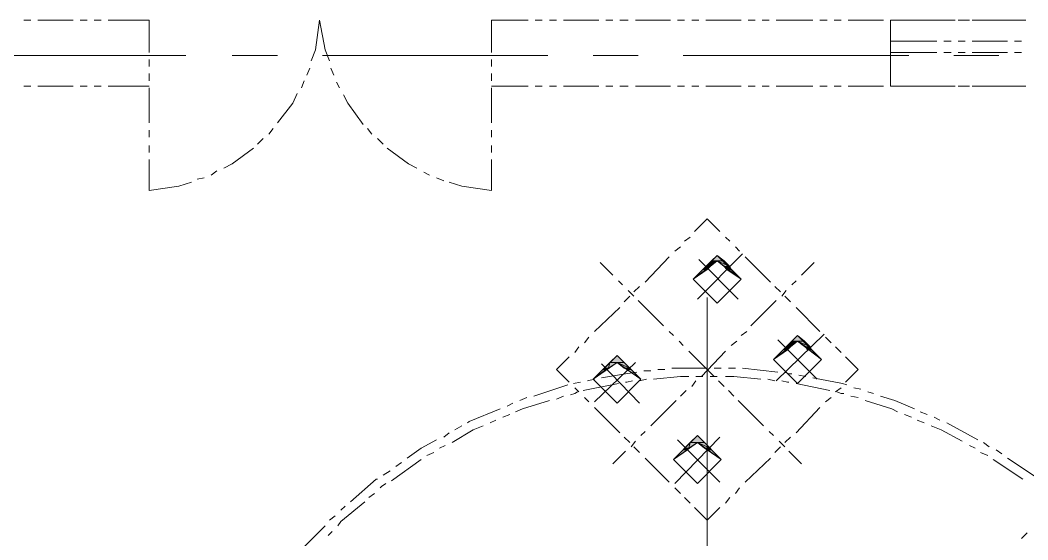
# Model space of a CAD drawing. Header units: millimetres. Extents: x 29 to 95071, y 20 to 67221.
# Drawn here: x 44611 to 48155, y 50477 to 52306 of the extents above; entities that cross this region are included whole.
import ezdxf

# ---------------------------------------------------------------- set-up
doc = ezdxf.new("R2010")
doc.units = ezdxf.units.MM

msp = doc.modelspace()

# ---------------------------------------------------------------- hatches: boundary and pattern name
h = msp.add_hatch(color=7)
h.paths.add_polyline_path([(47061.7, 51458.8), (47041.9, 51458.8), (47036.9, 51438.9)])
h.paths.add_polyline_path([(47041.9, 51458.8), (47036.9, 51438.9), (47022.1, 51438.9)])
h = msp.add_hatch(color=7)
h.dxf.hatch_style = 2
h.paths.add_polyline_path([(47061.7, 51478.6), (47086.5, 51458.8), (47041.9, 51458.8)])
h = msp.add_hatch(color=7)
h.paths.add_polyline_path([(47086.5, 51458.8), (47061.7, 51458.8), (47106.3, 51438.9)])
h.paths.add_polyline_path([(47061.7, 51458.8), (47106.3, 51438.9), (47086.5, 51438.9)])
h = msp.add_hatch(color=7)
h.dxf.hatch_style = 2
h.paths.add_polyline_path([(47012.2, 51429), (47027, 51429), (46977.5, 51394.3)])
h = msp.add_hatch(color=7)
h.paths.add_polyline_path([(47036.9, 51438.9), (47022.1, 51438.9), (47027, 51429)])
h.paths.add_polyline_path([(47022.1, 51438.9), (47027, 51429), (47012.2, 51429)])
h = msp.add_hatch(color=7)
h.paths.add_polyline_path([(47101.4, 51429), (47096.4, 51429)])
h.paths.add_polyline_path([(47101.4, 51429), (47096.4, 51429), (47086.5, 51438.9)])
h = msp.add_hatch(color=7)
h.dxf.hatch_style = 2
h.paths.add_polyline_path([(47086.5, 51438.9), (47106.3, 51438.9), (47101.4, 51429)])
h = msp.add_hatch(color=7)
h.paths.add_polyline_path([(47101.4, 51429), (47096.4, 51429), (47111.3, 51429)])
h.paths.add_polyline_path([(47096.4, 51429), (47111.3, 51429), (47146, 51394.3)])
h = msp.add_hatch(color=7)
h.dxf.hatch_style = 2
h.paths.add_polyline_path([(47106.3, 51438.9), (47111.3, 51429), (47101.4, 51429)])
h = msp.add_hatch(color=7)
h.paths.add_polyline_path([(47344.3, 51176.2), (47324.4, 51176.2), (47319.5, 51156.4)])
h.paths.add_polyline_path([(47324.4, 51176.2), (47319.5, 51156.4), (47304.6, 51156.4)])
h = msp.add_hatch(color=7)
h.dxf.hatch_style = 2
h.paths.add_polyline_path([(47344.3, 51196.1), (47369, 51176.2), (47324.4, 51176.2)])
h = msp.add_hatch(color=7)
h.paths.add_polyline_path([(47369, 51176.2), (47344.3, 51176.2), (47388.9, 51156.4)])
h.paths.add_polyline_path([(47344.3, 51176.2), (47388.9, 51156.4), (47374, 51156.4)])
h = msp.add_hatch(color=7)
h.dxf.hatch_style = 2
h.paths.add_polyline_path([(47294.7, 51146.5), (47309.6, 51146.5), (47260, 51111.8)])
h = msp.add_hatch(color=7)
h.paths.add_polyline_path([(47309.6, 51146.5), (47299.6, 51146.5)])
h.paths.add_polyline_path([(47299.6, 51146.5), (47309.6, 51146.5), (47294.7, 51146.5)])
h = msp.add_hatch(color=7)
h.paths.add_polyline_path([(47319.5, 51156.4), (47304.6, 51156.4), (47309.6, 51146.5)])
h.paths.add_polyline_path([(47304.6, 51156.4), (47309.6, 51146.5), (47299.6, 51146.5)])
h = msp.add_hatch(color=7)
h.paths.add_polyline_path([(47383.9, 51146.5), (47378.9, 51146.5)])
h.paths.add_polyline_path([(47383.9, 51146.5), (47378.9, 51146.5), (47374, 51156.4)])
h = msp.add_hatch(color=7)
h.dxf.hatch_style = 2
h.paths.add_polyline_path([(47374, 51156.4), (47388.9, 51156.4), (47383.9, 51146.5)])
h = msp.add_hatch(color=7)
h.dxf.hatch_style = 2
h.paths.add_polyline_path([(47388.9, 51156.4), (47393.8, 51146.5), (47383.9, 51146.5)])
h = msp.add_hatch(color=7)
h.paths.add_polyline_path([(47393.8, 51146.5), (47383.9, 51146.5)])
h.paths.add_polyline_path([(47393.8, 51146.5), (47383.9, 51146.5)])
h.paths.add_polyline_path([(47383.9, 51146.5), (47393.8, 51146.5), (47428.5, 51111.8)])
h = msp.add_hatch(color=7)
h.dxf.hatch_style = 2
h.paths.add_polyline_path([(46709.8, 51126.7), (46734.6, 51101.9), (46685, 51101.9)])
h = msp.add_hatch(color=7)
h.dxf.hatch_style = 2
h.paths.add_polyline_path([(46660.3, 51077.1), (46670.2, 51077.1), (46625.6, 51042.4)])
h = msp.add_hatch(color=7)
h.paths.add_polyline_path([(46680.1, 51082.1), (46665.2, 51082.1), (46675.1, 51077.1)])
h.paths.add_polyline_path([(46665.2, 51082.1), (46675.1, 51077.1), (46660.3, 51077.1)])
h = msp.add_hatch(color=7)
h.paths.add_polyline_path([(46670.2, 51077.1), (46660.3, 51077.1)])
h.paths.add_polyline_path([(46670.2, 51077.1), (46660.3, 51077.1), (46675.1, 51077.1)])
h = msp.add_hatch(color=7)
h.paths.add_polyline_path([(46709.8, 51101.9), (46685, 51101.9), (46680.1, 51082.1)])
h.paths.add_polyline_path([(46685, 51101.9), (46680.1, 51082.1), (46665.2, 51082.1)])
h = msp.add_hatch(color=7)
h.paths.add_polyline_path([(46734.6, 51101.9), (46709.8, 51101.9), (46754.4, 51082.1)])
h.paths.add_polyline_path([(46709.8, 51101.9), (46754.4, 51082.1), (46734.6, 51082.1)])
h = msp.add_hatch(color=7)
h.paths.add_polyline_path([(46754.4, 51082.1), (46734.6, 51082.1), (46744.5, 51077.1)])
h.paths.add_polyline_path([(46734.6, 51082.1), (46744.5, 51077.1)])
h = msp.add_hatch(color=7)
h.dxf.hatch_style = 2
h.paths.add_polyline_path([(46754.4, 51082.1), (46759.4, 51077.1), (46744.5, 51077.1)])
h = msp.add_hatch(color=7)
h.paths.add_polyline_path([(46759.4, 51077.1), (46744.5, 51077.1)])
h.paths.add_polyline_path([(46759.4, 51077.1), (46744.5, 51077.1)])
h.paths.add_polyline_path([(46744.5, 51077.1), (46759.4, 51077.1), (46794.1, 51042.4)])
h = msp.add_hatch(color=7)
h.dxf.hatch_style = 2
h.paths.add_polyline_path([(46992.3, 50844.1), (47017.1, 50819.4), (46967.6, 50819.4)])
h = msp.add_hatch(color=7)
h.dxf.hatch_style = 2
h.paths.add_polyline_path([(46942.8, 50794.6), (46957.6, 50794.6), (46908.1, 50759.9)])
h = msp.add_hatch(color=7)
h.paths.add_polyline_path([(46962.6, 50799.5), (46947.7, 50799.5), (46957.6, 50794.6)])
h.paths.add_polyline_path([(46947.7, 50799.5), (46957.6, 50794.6), (46942.8, 50794.6)])
h = msp.add_hatch(color=7)
h.paths.add_polyline_path([(46992.3, 50819.4), (46967.6, 50819.4), (46962.6, 50799.5)])
h.paths.add_polyline_path([(46967.6, 50819.4), (46962.6, 50799.5), (46947.7, 50799.5)])
h = msp.add_hatch(color=7)
h.paths.add_polyline_path([(47017.1, 50819.4), (46992.3, 50819.4), (47036.9, 50799.5)])
h.paths.add_polyline_path([(46992.3, 50819.4), (47036.9, 50799.5), (47017.1, 50799.5)])
h = msp.add_hatch(color=7)
h.paths.add_polyline_path([(47036.9, 50799.5), (47017.1, 50799.5), (47027, 50794.6)])
h.paths.add_polyline_path([(47017.1, 50799.5), (47027, 50794.6)])
h = msp.add_hatch(color=7)
h.dxf.hatch_style = 2
h.paths.add_polyline_path([(47036.9, 50799.5), (47041.9, 50794.6), (47027, 50794.6)])
h = msp.add_hatch(color=7)
h.paths.add_polyline_path([(47041.9, 50794.6), (47027, 50794.6)])
h.paths.add_polyline_path([(47041.9, 50794.6), (47027, 50794.6)])
h.paths.add_polyline_path([(47027, 50794.6), (47041.9, 50794.6), (47076.6, 50759.9)])

# ---------------------------------------------------------------- linework, layer by layer
at = {"color": 7, "lineweight": 0}
for points in [[(44647.9, 52306.3), (44623.1, 52306.3)], [(44796.6, 52306.3), (44672.7, 52306.3)], [(44846.2, 52306.3), (44821.4, 52306.3)], [(44895.7, 52306.3), (44870.9, 52306.3)], [(45064.2, 52306.3), (44920.5, 52306.3)], [(45064.2, 52306.3), (45064.2, 52192.3)], [(45634.2, 52162.6), (45649.1, 52202.2), (45664, 52306.3)], [(45664, 52306.3), (45683.8, 52202.2), (45698.7, 52162.6)], [(46397.6, 52306.3), (46268.7, 52306.3)], [(46268.7, 52306.3), (46268.7, 52192.3)], [(46447.1, 52306.3), (46422.3, 52306.3)], [(46496.7, 52306.3), (46471.9, 52306.3)], [(46645.4, 52306.3), (46521.5, 52306.3)], [(46694.9, 52306.3), (46670.2, 52306.3)], [(46749.5, 52306.3), (46719.7, 52306.3)], [(46898.2, 52306.3), (46774.3, 52306.3)], [(46947.7, 52306.3), (46922.9, 52306.3)], [(46997.3, 52306.3), (46972.5, 52306.3)], [(47146, 52306.3), (47022.1, 52306.3)], [(47195.6, 52306.3), (47170.8, 52306.3)], [(47245.1, 52306.3), (47220.3, 52306.3)], [(47398.8, 52306.3), (47269.9, 52306.3)], [(47448.3, 52306.3), (47423.6, 52306.3)], [(47497.9, 52306.3), (47473.1, 52306.3)], [(47646.6, 52306.3), (47522.7, 52306.3)], [(47696.2, 52306.3), (47671.4, 52306.3)], [(47835, 52306.3), (47671.4, 52306.3), (47671.4, 52073.4)], [(47745.7, 52306.3), (47721, 52306.3)], [(47899.4, 52306.3), (47770.5, 52306.3)], [(47884.5, 52306.3), (47859.7, 52306.3)], [(47934.1, 52306.3), (47909.3, 52306.3)], [(47949, 52306.3), (47924.2, 52306.3)], [(48082.8, 52306.3), (47958.9, 52306.3)], [(47998.5, 52306.3), (47973.7, 52306.3)], [(48147.2, 52306.3), (48023.3, 52306.3)], [(48132.3, 52306.3), (48107.6, 52306.3)], [(47835, 52232), (47671.4, 52232)], [(47884.5, 52232), (47859.7, 52232)], [(47934.1, 52232), (47909.3, 52232)], [(48082.8, 52232), (47958.9, 52232)], [(48132.3, 52232), (48107.6, 52232)], [(44400.1, 52182.4), (45193.1, 52182.4)], [(45064.2, 52167.5), (45064.2, 52142.8)], [(45356.7, 52182.4), (45515.3, 52182.4)], [(45673.9, 52182.4), (46466.9, 52182.4)], [(46268.7, 52167.5), (46268.7, 52142.8)], [(46625.6, 52182.4), (46784.2, 52182.4)], [(46942.8, 52182.4), (47735.8, 52182.4)], [(47835, 52192.3), (47671.4, 52192.3)], [(47884.5, 52192.3), (47859.7, 52192.3)], [(47894.4, 52182.4), (48053, 52182.4)], [(47934.1, 52192.3), (47909.3, 52192.3)], [(48082.8, 52192.3), (47958.9, 52192.3)], [(48132.3, 52192.3), (48107.6, 52192.3)], [(45619.4, 52113), (45629.3, 52137.8)], [(45703.6, 52137.8), (45713.6, 52113)], [(45064.2, 52118), (45064.2, 52093.2)], [(46268.7, 52118), (46268.7, 52093.2)], [(44647.9, 52073.4), (44623.1, 52073.4)], [(44796.6, 52073.4), (44672.7, 52073.4)], [(44846.2, 52073.4), (44821.4, 52073.4)], [(44895.7, 52073.4), (44870.9, 52073.4)], [(45064.2, 52073.4), (44920.5, 52073.4)], [(45064.2, 52068.4), (45064.2, 51944.5)], [(45599.6, 52068.4), (45609.5, 52093.2)], [(45723.5, 52088.2), (45733.4, 52068.4)], [(46397.6, 52073.4), (46268.7, 52073.4)], [(46268.7, 52068.4), (46268.7, 51944.5)], [(46447.1, 52073.4), (46422.3, 52073.4)], [(46496.7, 52073.4), (46471.9, 52073.4)], [(46645.4, 52073.4), (46521.5, 52073.4)], [(46694.9, 52073.4), (46670.2, 52073.4)], [(46749.5, 52073.4), (46719.7, 52073.4)], [(46898.2, 52073.4), (46774.3, 52073.4)], [(46947.7, 52073.4), (46922.9, 52073.4)], [(46997.3, 52073.4), (46972.5, 52073.4)], [(47146, 52073.4), (47022.1, 52073.4)], [(47195.6, 52073.4), (47170.8, 52073.4)], [(47245.1, 52073.4), (47220.3, 52073.4)], [(47398.8, 52073.4), (47269.9, 52073.4)], [(47448.3, 52073.4), (47423.6, 52073.4)], [(47497.9, 52073.4), (47473.1, 52073.4)], [(47646.6, 52073.4), (47522.7, 52073.4)], [(47696.2, 52073.4), (47671.4, 52073.4)], [(47835, 52073.4), (47671.4, 52073.4)], [(47745.7, 52073.4), (47721, 52073.4)], [(47899.4, 52073.4), (47770.5, 52073.4)], [(47884.5, 52073.4), (47859.7, 52073.4)], [(47934.1, 52073.4), (47909.3, 52073.4)], [(47949, 52073.4), (47924.2, 52073.4)], [(48082.8, 52073.4), (47958.9, 52073.4)], [(47998.5, 52073.4), (47973.7, 52073.4)], [(48147.2, 52073.4), (48023.3, 52073.4)], [(48132.3, 52073.4), (48107.6, 52073.4)], [(45515.3, 51944.5), (45569.8, 52013.9), (45584.7, 52048.6)], [(45748.2, 52043.6), (45763.1, 52013.9), (45817.6, 51939.5)], [(45064.2, 51919.7), (45064.2, 51894.9)], [(45485.6, 51904.8), (45500.4, 51924.7)], [(45832.5, 51924.7), (45847.4, 51904.8)], [(46268.7, 51919.7), (46268.7, 51894.9)], [(45445.9, 51870.1), (45465.7, 51890)], [(45867.2, 51890), (45887, 51870.1)], [(45064.2, 51865.2), (45064.2, 51840.4)], [(45326.9, 51785.9), (45356.7, 51800.8), (45431, 51855.3)], [(45901.9, 51855.3), (45976.2, 51800.8), (46006, 51785.9)], [(46268.7, 51865.2), (46268.7, 51840.4)], [(45064.2, 51815.6), (45064.2, 51706.6)], [(46268.7, 51815.6), (46268.7, 51706.6)], [(45232.8, 51746.2), (45257.5, 51751.2)], [(45282.3, 51761.1), (45302.2, 51776)], [(46030.8, 51771), (46050.6, 51761.1)], [(46075.4, 51751.2), (46100.2, 51741.3)], [(45064.2, 51706.6), (45168.3, 51721.5), (45212.9, 51736.3)], [(46120, 51736.3), (46164.6, 51721.5), (46268.7, 51706.6)], [(46982.4, 51562.8), (47027, 51607.5)], [(47071.6, 51562.8), (47027, 51607.5)], [(46947.7, 51528.1), (46967.6, 51543)], [(47106.3, 51528.1), (47091.5, 51543)], [(46913, 51493.5), (46932.9, 51508.3)], [(47141, 51493.5), (47126.2, 51508.3)], [(46808.9, 51384.4), (46893.2, 51473.6)], [(47061.7, 51478.6), (46977.5, 51394.3), (47061.7, 51458.8)], [(47150.9, 51483.5), (46992.3, 51324.9)], [(46997.3, 51463.7), (47136.1, 51324.9)], [(47146, 51394.3), (47061.7, 51478.6)], [(47061.7, 51458.8), (47146, 51394.3)], [(47250.1, 51384.4), (47160.9, 51473.6)], [(46694.9, 51409.2), (46650.3, 51453.8)], [(47359.1, 51409.2), (47403.7, 51453.8)], [(46729.6, 51374.5), (46714.8, 51389.4)], [(47061.7, 51310.1), (46977.5, 51394.3)], [(47146, 51394.3), (47061.7, 51310.1)], [(47324.4, 51374.5), (47339.3, 51389.4)], [(46769.3, 51334.8), (46749.5, 51354.7)], [(46769.3, 51349.7), (46789.1, 51369.5)], [(47284.8, 51349.7), (47264.9, 51369.5)], [(47289.7, 51334.8), (47304.6, 51354.7)], [(46734.6, 51315), (46754.4, 51334.8)], [(46873.4, 51230.8), (46784.2, 51320)], [(47027, 49044.9), (47027, 51329.9)], [(47180.7, 51230.8), (47269.9, 51320)], [(47319.5, 51315), (47299.6, 51334.8)], [(46630.5, 51210.9), (46719.7, 51295.2)], [(47423.6, 51210.9), (47339.3, 51295.2)], [(46908.1, 51196.1), (46893.2, 51210.9)], [(47146, 51196.1), (47165.8, 51210.9)], [(46595.8, 51171.3), (46610.7, 51191.1)], [(46942.8, 51161.4), (46927.9, 51176.2)], [(47111.3, 51161.4), (47131.1, 51176.2)], [(47344.3, 51196.1), (47260, 51111.8), (47344.3, 51176.2)], [(47438.4, 51201), (47269.9, 51037.4)], [(47413.6, 51042.4), (47274.9, 51181.2)], [(47344.3, 51176.2), (47428.5, 51111.8), (47344.3, 51196.1)], [(47463.2, 51171.3), (47443.4, 51191.1)], [(46561.1, 51136.6), (46576, 51156.4)], [(47051.8, 51052.3), (46962.6, 51141.5)], [(47007.2, 51052.3), (47091.5, 51141.5)], [(47497.9, 51136.6), (47478.1, 51156.4)], [(46496.7, 51077.1), (46541.3, 51121.7)], [(46709.8, 51126.7), (46625.6, 51042.4), (46709.8, 51101.9)], [(46794.1, 51042.4), (46709.8, 51126.7)], [(47344.3, 51027.5), (47260, 51111.8)], [(47428.5, 51111.8), (47344.3, 51027.5)], [(47557.4, 51077.1), (47512.8, 51121.7)], [(46541.3, 51032.5), (46496.7, 51077.1)], [(46774.3, 51101.9), (46630.5, 50963.1)], [(46789.1, 50958.1), (46655.3, 51096.9)], [(46709.8, 51101.9), (46794.1, 51042.4), (46709.8, 50958.1)], [(46828.8, 51072.1), (46804, 51072.1)], [(46878.3, 51077.1), (46853.6, 51077.1)], [(47027, 51082.1), (46932.9, 51082.1), (46903.1, 51082.1)], [(47076.6, 51082.1), (47051.8, 51082.1)], [(47126.2, 51082.1), (47101.4, 51082.1)], [(47274.9, 51067.2), (47150.9, 51082.1)], [(47512.8, 51032.5), (47557.4, 51077.1)], [(46630.5, 51042.4), (46605.7, 51037.4)], [(46709.8, 50958.1), (46625.6, 51042.4)], [(46779.2, 51067.2), (46739.6, 51062.2), (46655.3, 51047.4)], [(46764.3, 51037.4), (46744.5, 51032.5), (46739.6, 51032.5)], [(46813.9, 51042.4), (46789.1, 51037.4)], [(46962.6, 51052.3), (46932.9, 51052.3), (46838.7, 51042.4)], [(46972.5, 51017.6), (46987.4, 51037.4)], [(47012.2, 51052.3), (46987.4, 51052.3)], [(47061.7, 51052.3), (47036.9, 51052.3)], [(47086.5, 51017.6), (47066.7, 51037.4)], [(47215.4, 51042.4), (47121.2, 51052.3), (47091.5, 51052.3)], [(47264.9, 51037.4), (47240.2, 51042.4)], [(47314.5, 51032.5), (47309.6, 51032.5), (47289.7, 51037.4)], [(47324.4, 51062.2), (47314.5, 51062.2), (47299.6, 51067.2)], [(47374, 51052.3), (47349.2, 51057.3)], [(47517.7, 51022.6), (47502.9, 51027.5), (47398.8, 51047.4)], [(46536.3, 51022.6), (46417.4, 50982.9)], [(46571, 50997.8), (46561.1, 50992.8), (46546.3, 50987.9)], [(46580.9, 51032.5), (46556.2, 51027.5)], [(46576, 50997.8), (46561.1, 51012.7)], [(46714.8, 51027.5), (46590.9, 51002.8)], [(46932.9, 50982.9), (46952.7, 51002.8)], [(47121.2, 50982.9), (47101.4, 51002.8)], [(47458.3, 51002.8), (47339.3, 51027.5)], [(47478.1, 50997.8), (47497.9, 51012.7)], [(47507.8, 50992.8), (47497.9, 50992.8), (47483, 50997.8)], [(47567.3, 51007.7), (47542.5, 51012.7)], [(47611.9, 50992.8), (47592.1, 50997.8)], [(46471.9, 50968.1), (46377.7, 50938.3), (46352.9, 50928.4)], [(46392.6, 50978), (46367.8, 50968.1)], [(46521.5, 50982.9), (46496.7, 50973)], [(46610.7, 50963.1), (46595.8, 50978)], [(46828.8, 50878.8), (46918, 50968.1)], [(47225.3, 50878.8), (47136.1, 50968.1)], [(47443.4, 50963.1), (47463.2, 50978)], [(47557.4, 50978), (47532.6, 50982.9)], [(47696.2, 50928.4), (47676.3, 50938.3), (47582.2, 50968.1)], [(47755.6, 50938.3), (47686.3, 50968.1), (47636.7, 50982.9)], [(46298.4, 50938.3), (46189.4, 50893.7), (46184.4, 50888.8)], [(46343, 50958.1), (46323.2, 50948.2)], [(46719.7, 50854.1), (46630.5, 50943.3)], [(47339.3, 50854.1), (47423.6, 50943.3)], [(47800.3, 50918.5), (47775.5, 50928.4)], [(46283.6, 50898.7), (46263.7, 50888.8)], [(46333.1, 50918.5), (46308.3, 50908.6)], [(47745.7, 50908.6), (47721, 50918.5)], [(47790.3, 50888.8), (47765.6, 50898.7)], [(47844.9, 50898.7), (47825, 50908.6)], [(46238.9, 50878.8), (46204.2, 50864), (46129.9, 50819.4)], [(46164.6, 50878.8), (46139.8, 50864)], [(46794.1, 50844.1), (46808.9, 50859)], [(47260, 50844.1), (47245.1, 50859)], [(47924.2, 50824.3), (47849.8, 50864), (47815.1, 50878.8)], [(47978.7, 50829.3), (47869.6, 50888.8)], [(46075.4, 50829.3), (46020.9, 50799.5), (45971.3, 50764.8)], [(46120, 50854.1), (46100.2, 50839.2)], [(46754.4, 50819.4), (46734.6, 50839.2)], [(46759.4, 50804.5), (46774.3, 50824.3)], [(46992.3, 50844.1), (46908.1, 50759.9), (46992.3, 50819.4)], [(47071.6, 50839.2), (46913, 50675.6)], [(47071.6, 50680.6), (46922.9, 50829.3)], [(46992.3, 50819.4), (47076.6, 50759.9), (46992.3, 50844.1)], [(47299.6, 50804.5), (47279.8, 50824.3)], [(47299.6, 50819.4), (47319.5, 50839.2)], [(46065.5, 50784.7), (46040.7, 50774.8)], [(46105.1, 50809.4), (46085.3, 50799.5)], [(46694.9, 50745), (46739.6, 50789.6)], [(46789.1, 50784.7), (46769.3, 50804.5)], [(47264.9, 50784.7), (47284.8, 50804.5)], [(47359.1, 50745), (47314.5, 50789.6)], [(47968.8, 50799.5), (47949, 50809.4)], [(48013.4, 50774.8), (47988.6, 50784.7)], [(48018.3, 50804.5), (47998.5, 50819.4)], [(48063, 50779.7), (48043.1, 50794.6)], [(46020.9, 50759.9), (45916.8, 50685.5)], [(45951.5, 50750), (45931.6, 50735.1)], [(46893.2, 50680.6), (46808.9, 50764.8)], [(46992.3, 50675.6), (46908.1, 50759.9)], [(47076.6, 50759.9), (46992.3, 50675.6)], [(47160.9, 50680.6), (47250.1, 50764.8)], [(48137.3, 50690.5), (48033.2, 50759.9)], [(48186.9, 50695.4), (48082.8, 50764.8)], [(45911.8, 50720.2), (45887, 50705.4)], [(45867.2, 50690.5), (45862.2, 50690.5), (45773, 50611.2)], [(45896.9, 50675.6), (45882.1, 50665.7), (45877.1, 50660.8)], [(46932.9, 50640.9), (46913, 50660.8)], [(47126.2, 50640.9), (47141, 50660.8)], [(45822.6, 50611.2), (45738.3, 50541.8), (45728.4, 50526.9)], [(45857.3, 50640.9), (45837.5, 50626.1)], [(46967.6, 50606.2), (46947.7, 50626.1)], [(47091.5, 50606.2), (47106.3, 50626.1)], [(45753.2, 50596.3), (45738.3, 50581.4)], [(47027, 50546.8), (46982.4, 50591.4)], [(47027, 50546.8), (47071.6, 50591.4)], [(45718.5, 50561.6), (45698.7, 50546.8)], [(45683.8, 50526.9), (45594.6, 50437.7)], [(45708.6, 50507.1), (45693.7, 50492.2)], [(48132.3, 50482.3), (48152.2, 50502.1)]]:
    msp.add_lwpolyline(points, dxfattribs=at)
for points in [[(47041.9, 51458.8), (47036.9, 51438.9), (47022.1, 51438.9)], [(47061.7, 51458.8), (47041.9, 51458.8), (47036.9, 51438.9)], [(47061.7, 51478.6), (47086.5, 51458.8), (47041.9, 51458.8)], [(47086.5, 51458.8), (47061.7, 51458.8), (47106.3, 51438.9)], [(47061.7, 51458.8), (47106.3, 51438.9), (47086.5, 51438.9)], [(47012.2, 51429), (47027, 51429), (46977.5, 51394.3)], [(47022.1, 51438.9), (47027, 51429), (47012.2, 51429)], [(47012.2, 51429), (47027, 51429)], [(47027, 51429), (47012.2, 51429)], [(47036.9, 51438.9), (47022.1, 51438.9), (47027, 51429)], [(47101.4, 51429), (47096.4, 51429), (47086.5, 51438.9)], [(47086.5, 51438.9), (47106.3, 51438.9), (47101.4, 51429)], [(47101.4, 51429), (47096.4, 51429)], [(47101.4, 51429), (47096.4, 51429), (47111.3, 51429)], [(47096.4, 51429), (47111.3, 51429), (47146, 51394.3)], [(47106.3, 51438.9), (47111.3, 51429), (47101.4, 51429)], [(47101.4, 51429), (47111.3, 51429)], [(47324.4, 51176.2), (47319.5, 51156.4), (47304.6, 51156.4)], [(47344.3, 51176.2), (47324.4, 51176.2), (47319.5, 51156.4)], [(47344.3, 51196.1), (47369, 51176.2), (47324.4, 51176.2)], [(47369, 51176.2), (47344.3, 51176.2), (47388.9, 51156.4)], [(47344.3, 51176.2), (47388.9, 51156.4), (47374, 51156.4)], [(47294.7, 51146.5), (47309.6, 51146.5), (47260, 51111.8)], [(47299.6, 51146.5), (47309.6, 51146.5), (47294.7, 51146.5)], [(47304.6, 51156.4), (47309.6, 51146.5), (47299.6, 51146.5)], [(47309.6, 51146.5), (47299.6, 51146.5)], [(47319.5, 51156.4), (47304.6, 51156.4), (47309.6, 51146.5)], [(47383.9, 51146.5), (47378.9, 51146.5), (47374, 51156.4)], [(47374, 51156.4), (47388.9, 51156.4), (47383.9, 51146.5)], [(47383.9, 51146.5), (47378.9, 51146.5)], [(47388.9, 51156.4), (47393.8, 51146.5), (47383.9, 51146.5)], [(47393.8, 51146.5), (47383.9, 51146.5)], [(47393.8, 51146.5), (47383.9, 51146.5)], [(47383.9, 51146.5), (47393.8, 51146.5), (47428.5, 51111.8)], [(46709.8, 51126.7), (46734.6, 51101.9), (46685, 51101.9)], [(46660.3, 51077.1), (46670.2, 51077.1), (46625.6, 51042.4)], [(46665.2, 51082.1), (46675.1, 51077.1), (46660.3, 51077.1)], [(46670.2, 51077.1), (46660.3, 51077.1)], [(46670.2, 51077.1), (46660.3, 51077.1), (46675.1, 51077.1)], [(46685, 51101.9), (46680.1, 51082.1), (46665.2, 51082.1)], [(46680.1, 51082.1), (46665.2, 51082.1), (46675.1, 51077.1)], [(46709.8, 51101.9), (46685, 51101.9), (46680.1, 51082.1)], [(46734.6, 51101.9), (46709.8, 51101.9), (46754.4, 51082.1)], [(46709.8, 51101.9), (46754.4, 51082.1), (46734.6, 51082.1)], [(46754.4, 51082.1), (46734.6, 51082.1), (46744.5, 51077.1)], [(46734.6, 51082.1), (46744.5, 51077.1)], [(46754.4, 51082.1), (46759.4, 51077.1), (46744.5, 51077.1)], [(46759.4, 51077.1), (46744.5, 51077.1)], [(46759.4, 51077.1), (46744.5, 51077.1)], [(46744.5, 51077.1), (46759.4, 51077.1), (46794.1, 51042.4)], [(46992.3, 50844.1), (47017.1, 50819.4), (46967.6, 50819.4)], [(46942.8, 50794.6), (46957.6, 50794.6), (46908.1, 50759.9)], [(46947.7, 50799.5), (46957.6, 50794.6), (46942.8, 50794.6)], [(46942.8, 50794.6), (46957.6, 50794.6)], [(46957.6, 50794.6), (46942.8, 50794.6)], [(46967.6, 50819.4), (46962.6, 50799.5), (46947.7, 50799.5)], [(46962.6, 50799.5), (46947.7, 50799.5), (46957.6, 50794.6)], [(46992.3, 50819.4), (46967.6, 50819.4), (46962.6, 50799.5)], [(47017.1, 50819.4), (46992.3, 50819.4), (47036.9, 50799.5)], [(46992.3, 50819.4), (47036.9, 50799.5), (47017.1, 50799.5)], [(47036.9, 50799.5), (47017.1, 50799.5), (47027, 50794.6)], [(47017.1, 50799.5), (47027, 50794.6)], [(47036.9, 50799.5), (47041.9, 50794.6), (47027, 50794.6)], [(47041.9, 50794.6), (47027, 50794.6)], [(47041.9, 50794.6), (47027, 50794.6)], [(47027, 50794.6), (47041.9, 50794.6), (47076.6, 50759.9)]]:
    msp.add_lwpolyline(points, close=True, dxfattribs=at)

doc.saveas('drawing.dxf')
